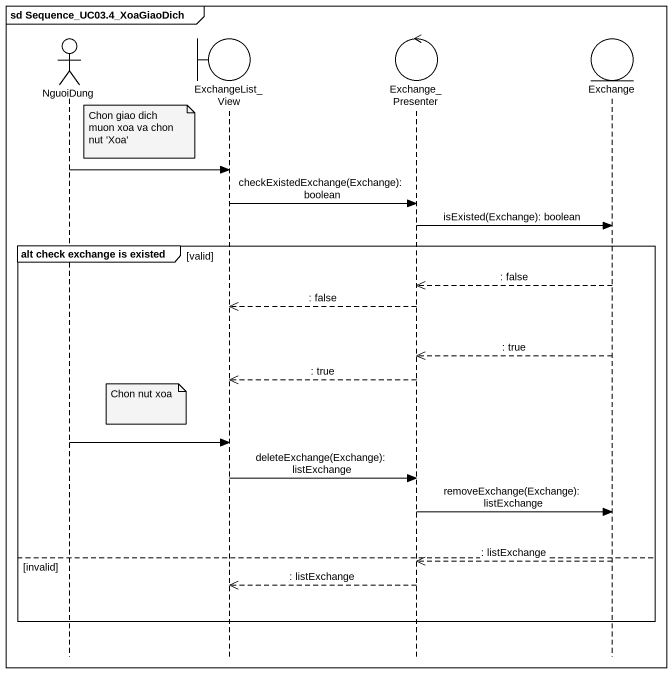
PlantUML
@startuml
mainframe sd Sequence_UC03.4_XoaGiaoDich
hide footbox
actor NguoiDung
boundary ExchangeList_View
control Exchange_Presenter
entity Exchange

note right of NguoiDung : Chon giao dich muon xoa va chon nut 'Xoa'
NguoiDung -> ExchangeList_View
ExchangeList_View -> Exchange_Presenter : checkExistedExchange(Exchange): boolean
Exchange_Presenter -> Exchange : isExisted(Exchange): boolean
group alt check exchange is existed [valid]
  Exchange -->> Exchange_Presenter : : false
  Exchange_Presenter -->> ExchangeList_View : : false
  Exchange -->> Exchange_Presenter : : true
  Exchange_Presenter -->> ExchangeList_View : : true
  note right of NguoiDung : Chon nut xoa
  NguoiDung -> ExchangeList_View
  ExchangeList_View -> Exchange_Presenter : deleteExchange(Exchange): listExchange
  Exchange_Presenter -> Exchange : removeExchange(Exchange): listExchange
else invalid
  Exchange -->> Exchange_Presenter : : listExchange
  Exchange_Presenter -->> ExchangeList_View : : listExchange
end
@enduml
